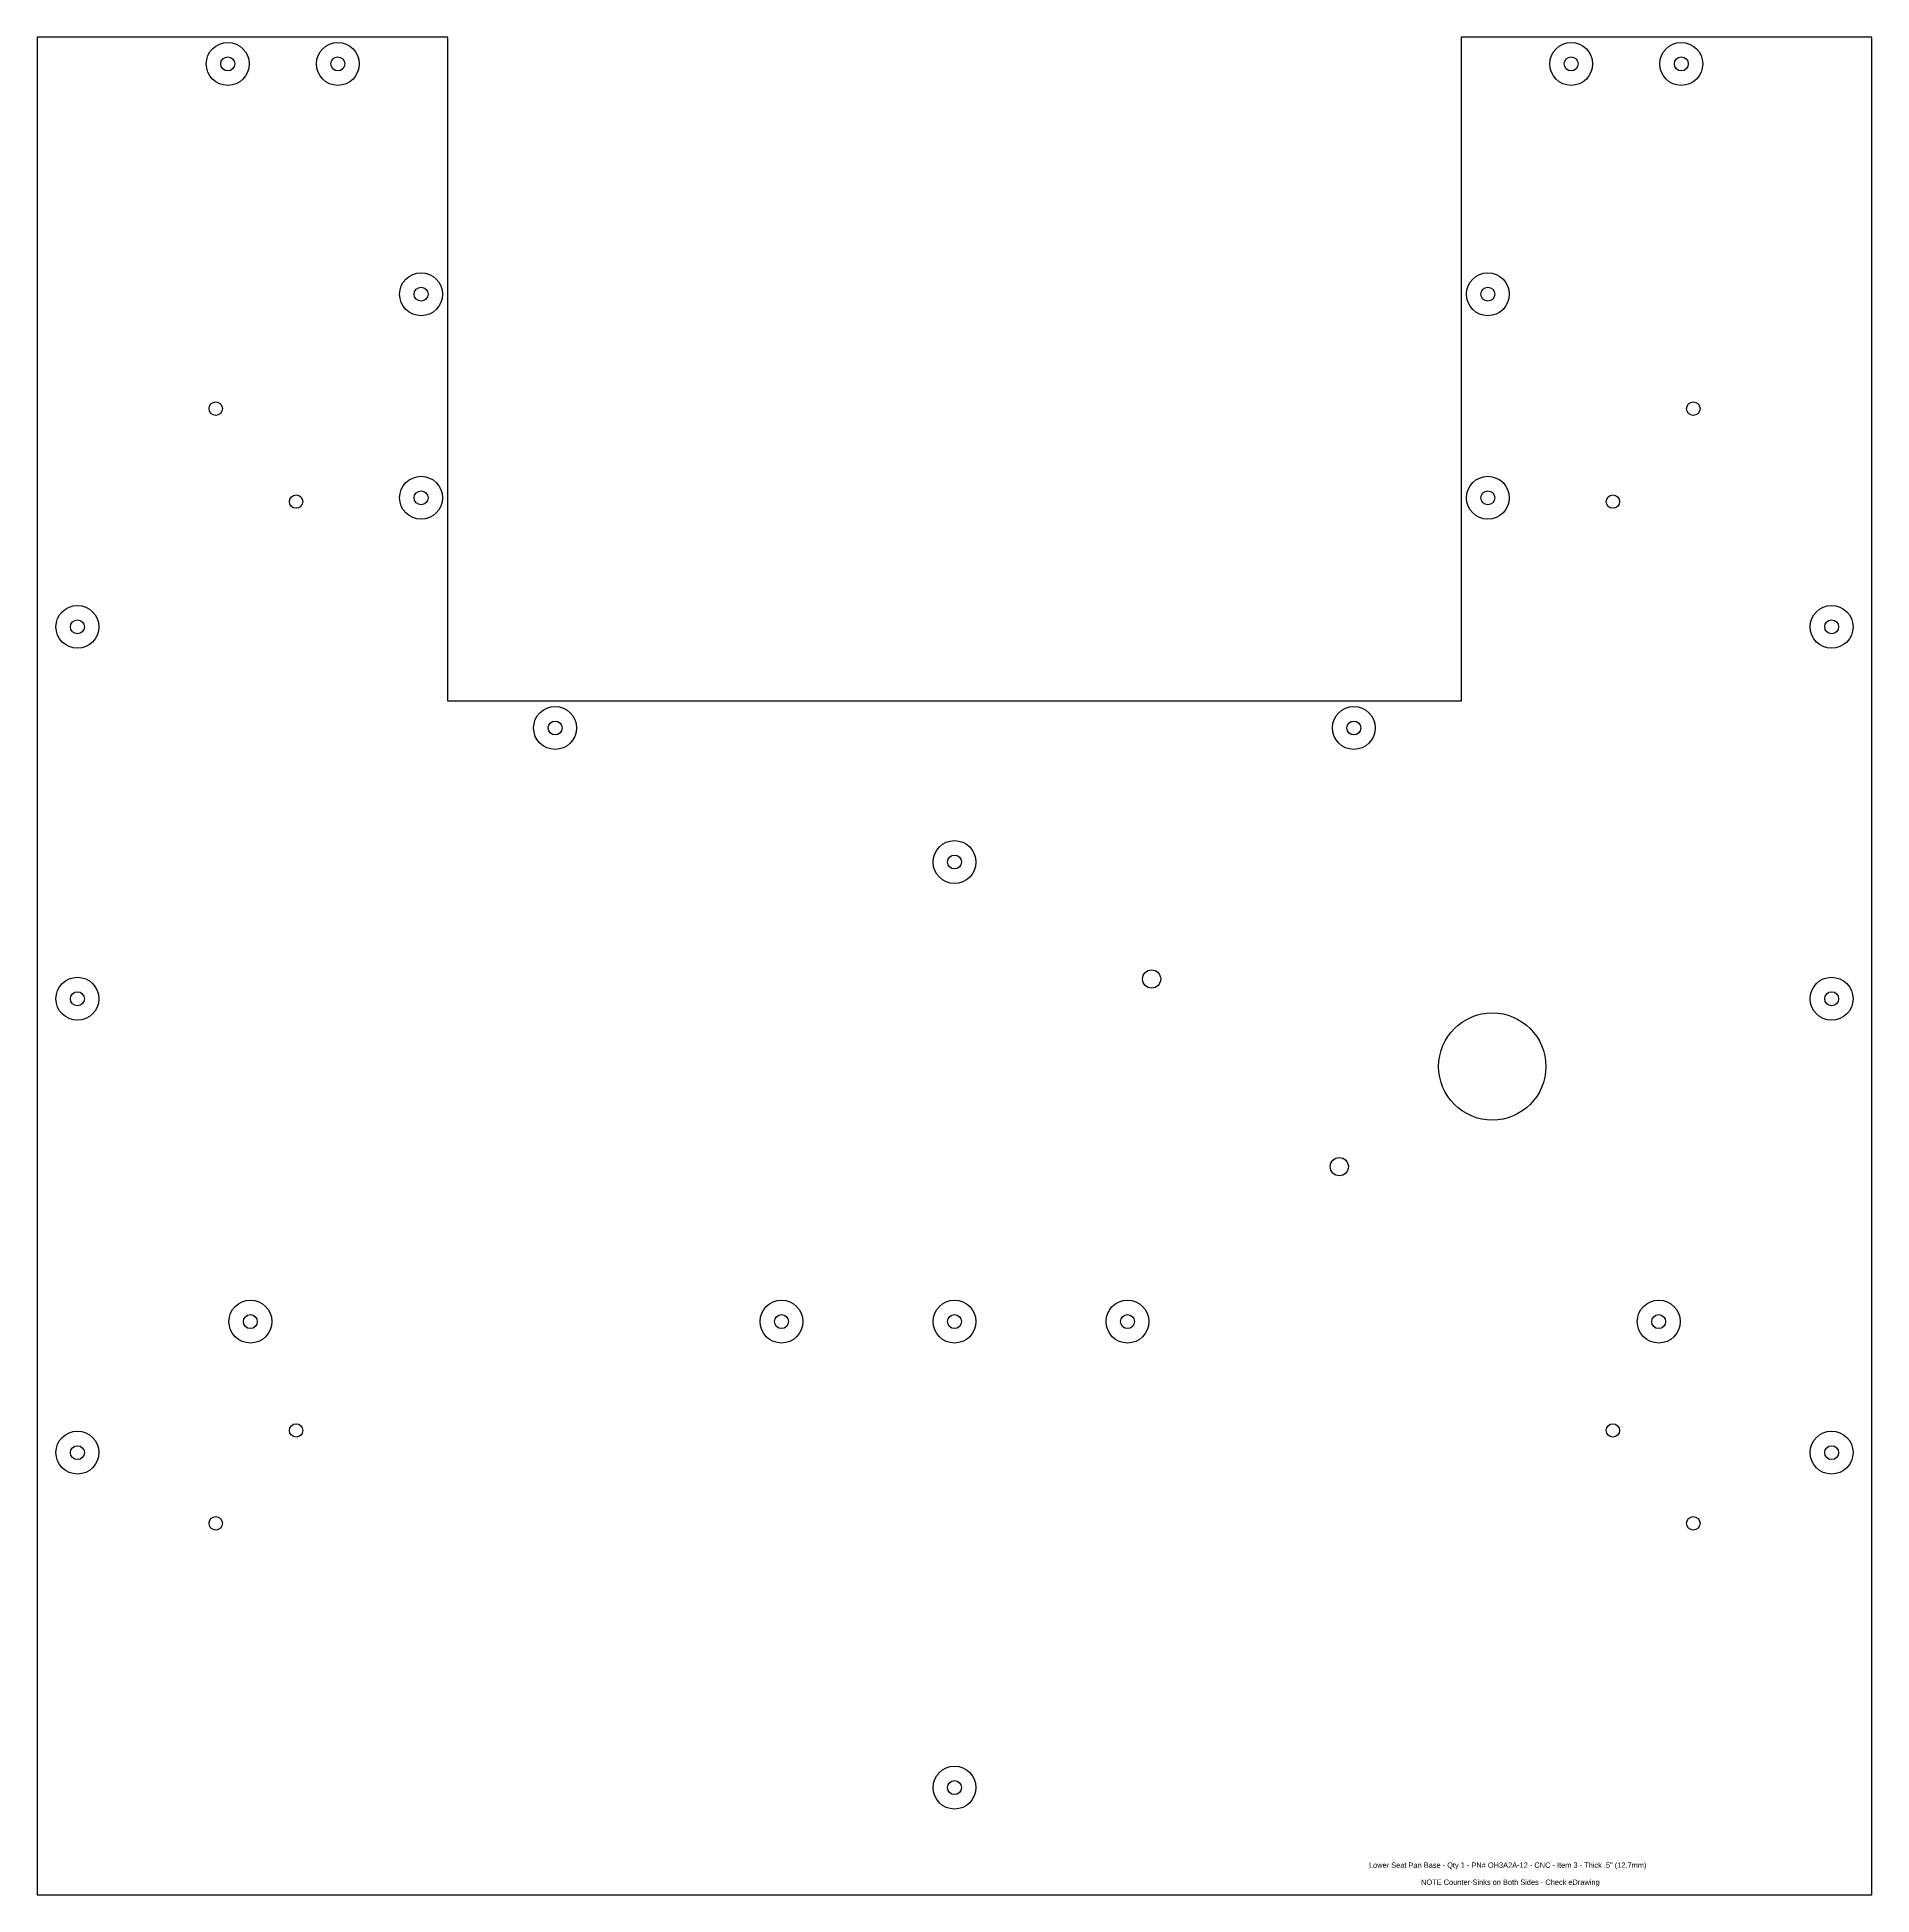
# Model space of a CAD drawing. Extents: x 2.2 to 19.4, y 2.4 to 19.7.
import ezdxf

# ---------------------------------------------------------------- set-up
doc = ezdxf.new("R2010")
doc.units = 0
doc.header["$MEASUREMENT"] = 0
doc.layers.get('0').update_dxf_attribs({"linetype": 'CONTINUOUS'})
doc.layers.add('Info', color=4, linetype='CONTINUOUS')
doc.styles.add('Annotative', font='txt')

msp = doc.modelspace()

# ---------------------------------------------------------------- linework, layer by layer
at = {"color": 7, "linetype": 'Continuous'}
msp.add_lwpolyline([(19.355, 19.746), (15.524, 19.746), (15.524, 13.553), (6.075, 13.553), (6.075, 19.746), (2.245, 19.746), (2.245, 2.421), (19.355, 2.421)], close=True, dxfattribs=at)
for centre, radius in [((4.022, 19.496), 0.2), ((5.049, 19.496), 0.2), ((16.551, 19.496), 0.2), ((17.578, 19.496), 0.2), ((5.825, 17.348), 0.2), ((15.774, 17.348), 0.2), ((3.91, 16.281), 0.0625), ((17.69, 16.281), 0.0625), ((5.825, 15.45), 0.2), ((15.774, 15.45), 0.2), ((4.66, 15.414), 0.0625), ((16.94, 15.414), 0.0625), ((2.62, 14.246), 0.2), ((18.98, 14.246), 0.2), ((7.075, 13.303), 0.2), ((14.524, 13.303), 0.2), ((10.8, 12.053), 0.2), ((2.62, 10.778), 0.2), ((12.638, 10.962), 0.0848), ((18.98, 10.778), 0.2), ((15.815, 10.146), 0.5), ((14.388, 9.212), 0.0848), ((4.233, 7.767), 0.2), ((9.186, 7.767), 0.2), ((10.8, 7.767), 0.2), ((12.413, 7.767), 0.2), ((17.367, 7.767), 0.2), ((4.66, 6.752), 0.0625), ((16.94, 6.752), 0.0625), ((2.62, 6.545), 0.2), ((18.98, 6.545), 0.2), ((3.91, 5.886), 0.0625), ((17.69, 5.886), 0.0625), ((10.8, 3.421), 0.2)]:
    msp.add_circle(centre, radius, dxfattribs=at)
for centre in [(4.022, 19.496), (5.049, 19.496), (16.551, 19.496), (17.578, 19.496), (5.825, 17.348), (15.774, 17.348), (5.825, 15.45), (15.774, 15.45), (2.62, 14.246), (18.98, 14.246), (7.075, 13.303), (14.524, 13.303), (10.8, 12.053), (2.62, 10.778), (18.98, 10.778), (4.233, 7.767), (9.186, 7.767), (10.8, 7.767), (12.413, 7.767), (17.367, 7.767), (2.62, 6.545), (18.98, 6.545), (10.8, 3.421)]:
    msp.add_circle(centre, 0.065)

# ---------------------------------------------------------------- texts
at = {"layer": 'Info', "insert": (15.959, 2.723), "char_height": 0.05, "attachment_point": 2, "style": 'Annotative'}
msp.add_mtext_dynamic_manual_height_columns('Lower Seat Pan Base - Qty 1 - PN# OH3A2A-12 - CNC - Item 3 - Thick .5" (12.7mm)', width=6.70432, gutter_width=0.625, heights=[0.0766], dxfattribs=at)
at = {"layer": 'Info', "color": 1, "insert": (15.984, 2.564), "char_height": 0.05, "attachment_point": 2, "style": 'Annotative'}
msp.add_mtext_dynamic_manual_height_columns('NOTE Counter-Sinks on Both Sides - Check eDrawing', width=2.72725, gutter_width=0.625, heights=[0.083], dxfattribs=at)

doc.saveas('drawing.dxf')
